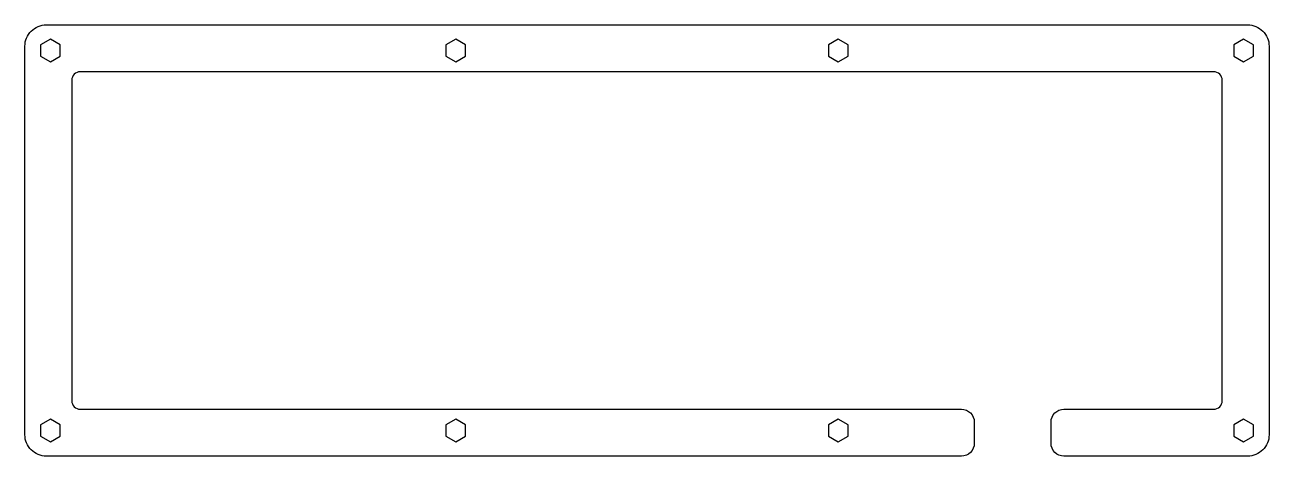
# Model space of a CAD drawing. Header units: millimetres. Extents: x -146 to 146, y -51 to 51.
import ezdxf

# ---------------------------------------------------------------- set-up
doc = ezdxf.new("R2010")
doc.units = ezdxf.units.MM
doc.layers.get('0').update_dxf_attribs({"linetype": 'CONTINUOUS'})

msp = doc.modelspace()

# ---------------------------------------------------------------- linework, layer by layer
msp.add_lwpolyline([(94.71, -42.58, -0.414214), (97.71, -39.58), (132.82, -39.58, 0.414214), (134.82, -37.58), (134.82, 37.57, 0.414214), (132.82, 39.58), (-132.83, 39.58, 0.414214), (-134.82, 37.57), (-134.82, -37.58, 0.414214), (-132.83, -39.58), (73.71, -39.58, -0.414214), (76.71, -42.58), (76.71, -47.58, -0.414214), (73.71, -50.58), (-140.82, -50.58, -0.414214), (-145.82, -45.58), (-145.82, 45.58, -0.414214), (-140.82, 50.58), (140.82, 50.58, -0.414214), (145.82, 45.58), (145.82, -45.58, -0.414214), (140.82, -50.58), (97.71, -50.58, -0.414214), (94.71, -47.58)], format="xyb", close=True)
for points in [[(-137.52, 43.24), (-137.52, 45.91), (-139.82, 47.24), (-142.13, 45.91), (-142.13, 43.24), (-139.82, 41.91)], [(-42.52, 45.91), (-44.83, 47.24), (-47.13, 45.91), (-47.13, 43.24), (-44.83, 41.91), (-42.52, 43.24)], [(44.83, 41.91), (47.13, 43.24), (47.13, 45.91), (44.83, 47.24), (42.52, 45.91), (42.52, 43.24)], [(139.82, 41.91), (142.13, 43.24), (142.13, 45.91), (139.82, 47.24), (137.52, 45.91), (137.52, 43.24)], [(-137.52, -45.91), (-137.52, -43.24), (-139.82, -41.91), (-142.13, -43.24), (-142.13, -45.91), (-139.82, -47.24)], [(-47.13, -45.91), (-44.83, -47.24), (-42.52, -45.91), (-42.52, -43.24), (-44.83, -41.91), (-47.13, -43.24)], [(44.83, -41.91), (42.52, -43.24), (42.52, -45.91), (44.83, -47.24), (47.13, -45.91), (47.13, -43.24)], [(139.82, -41.91), (137.52, -43.24), (137.52, -45.91), (139.82, -47.24), (142.13, -45.91), (142.13, -43.24)]]:
    msp.add_lwpolyline(points, close=True)

doc.saveas('drawing.dxf')
